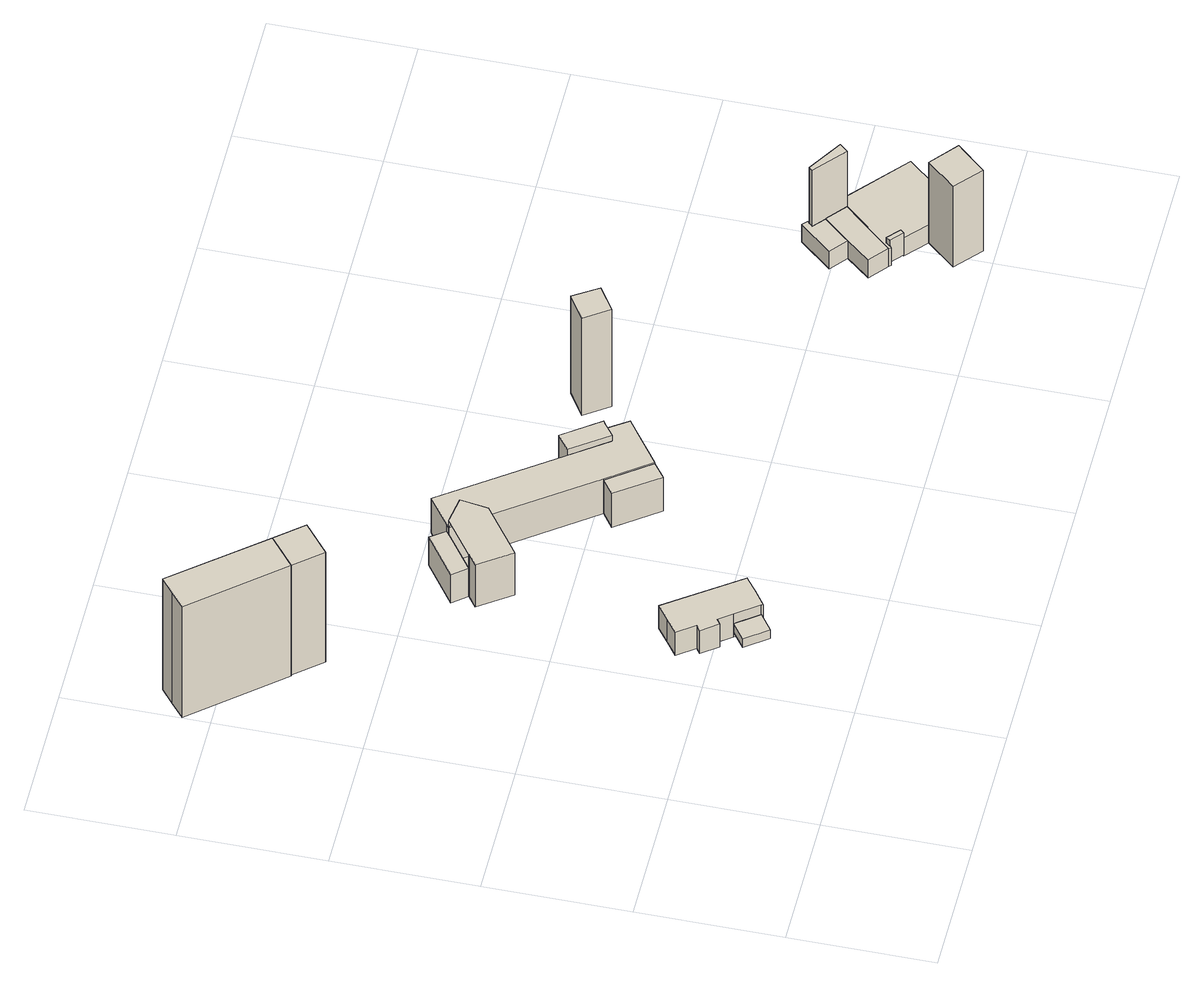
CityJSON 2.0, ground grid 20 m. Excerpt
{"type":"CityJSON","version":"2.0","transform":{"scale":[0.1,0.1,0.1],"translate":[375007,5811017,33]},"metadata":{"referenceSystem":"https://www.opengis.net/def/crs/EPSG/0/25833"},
"CityObjects":{
"building1":{"type":"Building","attributes":{"Gemeindeschluessel":"11000006","BezugspunktDach":"2200","function":"31001_2010","measuredHeight":21.9,"storeysAboveGround":1},"address":[{"country":"Germany","locality":"Berlin","thoroughfareNumber":"72 (3)","thoroughfareName":"Am Großen Wannsee"}],"geometry":[{"type":"Solid","lod":"1","boundaries":[[[[0,1,2,3,4]],[[5,6,7,8,9]],[[5,9,4,3]],[[6,5,3,2]],[[7,6,2,1]],[[8,7,1,0]],[[9,8,0,4]]]]}]},
"building2":{"type":"Building","attributes":{"Gemeindeschluessel":"11000006","BezugspunktDach":"2200","function":"31001_2010","measuredHeight":1.65,"storeysAboveGround":1},"address":[{"country":"Germany","locality":"Berlin","thoroughfareNumber":"76 (1)","thoroughfareName":"Am Großen Wannsee"}],"geometry":[{"type":"Solid","lod":"1","boundaries":[[[[10,11,12,13]],[[14,15,16,17]],[[14,17,13,12]],[[15,14,12,11]],[[16,15,11,10]],[[17,16,10,13]]]]}]},
"building3":{"type":"Building","attributes":{"Gemeindeschluessel":"11000006","BezugspunktDach":"2200","function":"31001_2010","measuredHeight":6.67,"storeysAboveGround":1},"address":[{"country":"Germany","locality":"Berlin","thoroughfareNumber":"76","thoroughfareName":"Am Großen Wannsee"}],"geometry":[{"type":"Solid","lod":"1","boundaries":[[[[18,19,20,21,22,23,24,25,26,27,28,29,30]],[[31,32,33,34,35,36,37,38,39,40,41,42,43]],[[31,43,30,29]],[[32,31,29,28]],[[33,32,28,27]],[[34,33,27,26]],[[35,34,26,25]],[[36,35,25,24]],[[37,36,24,23]],[[38,37,23,22]],[[39,38,22,21]],[[40,39,21,20]],[[41,40,20,19]],[[42,41,19,18]],[[43,42,18,30]]]]}]},
"building4":{"type":"Building","attributes":{"Gemeindeschluessel":"11000006","BezugspunktDach":"2200","function":"51009_1610","measuredHeight":21.71,"storeysAboveGround":0},"address":[{"country":"Germany","locality":"Berlin"}],"geometry":[{"type":"Solid","lod":"1","boundaries":[[[[44,45,1,46,0]],[[47,48,49,50,51]],[[47,51,0,46]],[[48,47,46,1]],[[49,48,1,45]],[[50,49,45,44]],[[51,50,44,0]]]]}]},
"building5":{"type":"Building","attributes":{"Gemeindeschluessel":"11000006","function":"31001_1010"},"address":[{"country":"Germany","locality":"Berlin","thoroughfareNumber":"72","thoroughfareName":"Am Großen Wannsee"}],"children":["building5-1","building5-2","building5-3","building5-4"]},
"building5-1":{"type":"BuildingPart","attributes":{"BezugspunktDach":"2200","measuredHeight":9.6,"storeysAboveGround":1},"parents":["building5"],"geometry":[{"type":"MultiSurface","lod":"1","boundaries":[[[52,53,54,55,56,57,58,59,60,61,62,63]],[[64,65,66,67,68,69,70,71,72,73,74,75]],[[64,76,77,63,62]],[[65,64,62,61]],[[66,65,61,60]],[[67,66,60,59]],[[68,67,59,58]],[[69,68,58,57]],[[70,69,57,56]],[[71,70,56,55]],[[72,71,55,54]],[[73,78,79,72,54,53]],[[74,73,53,52]],[[75,74,52,63]],[[77,76,64,75]],[[72,79,78,73]]]}]},
"building5-2":{"type":"BuildingPart","attributes":{"BezugspunktDach":"2200","measuredHeight":9.6,"storeysAboveGround":1},"parents":["building5"],"geometry":[{"type":"MultiSurface","lod":"1","boundaries":[[[80,81,82,83,84,85,86]],[[87,88,75,89,74,90,91]],[[87,91,86,85]],[[88,87,85,84]],[[89,75,83,82]],[[74,89,82,81]],[[90,74,81,80]],[[91,90,80,86]]]}]},
"building5-3":{"type":"BuildingPart","attributes":{"BezugspunktDach":"2200","measuredHeight":5.28,"storeysAboveGround":1},"parents":["building5"],"geometry":[{"type":"MultiSurface","lod":"1","boundaries":[[[92,76,93,94]],[[95,64,88,96]],[[95,96,94,93]],[[64,95,93,76]],[[96,88,92,94]],[[77,75,64,76]],[[88,75,77,92]]]}]},
"building5-4":{"type":"BuildingPart","attributes":{"BezugspunktDach":"2200","measuredHeight":6.34,"storeysAboveGround":1},"parents":["building5"],"geometry":[{"type":"Solid","lod":"1","boundaries":[[[[97,79,78,98]],[[73,72,99,100]],[[73,100,98,78]],[[99,72,79,97]],[[100,99,97,98]],[[72,73,78,79]]]]}]},
"building6":{"type":"Building","attributes":{"Gemeindeschluessel":"11000006","BezugspunktDach":"2200","function":"31001_2010","measuredHeight":6.85,"storeysAboveGround":1},"address":[{"country":"Germany","locality":"Berlin","thoroughfareNumber":"72 (1)","thoroughfareName":"Am Großen Wannsee"}],"geometry":[{"type":"Solid","lod":"1","boundaries":[[[[101,102,103,104,105,106]],[[107,108,109,110,111,112]],[[107,112,106,105]],[[108,107,105,104]],[[109,108,104,103]],[[110,109,103,102]],[[111,110,102,101]],[[112,111,101,106]]]]}]},
"building7":{"type":"Building","attributes":{"Gemeindeschluessel":"11000006","BezugspunktDach":"2200","function":"31001_2010","measuredHeight":18.45,"storeysAboveGround":1},"address":[{"country":"Germany","locality":"Berlin","thoroughfareNumber":"72 (2)","thoroughfareName":"Am Großen Wannsee"}],"geometry":[{"type":"Solid","lod":"1","boundaries":[[[[113,114,115,116]],[[117,118,119,120]],[[117,120,116,115]],[[118,117,115,114]],[[119,118,114,113]],[[120,119,113,116]]]]}]},
"building8":{"type":"Building","attributes":{"Gemeindeschluessel":"11000006","BezugspunktDach":"2200","function":"51009_1610","measuredHeight":4.17,"storeysAboveGround":0},"address":[{"country":"Germany","locality":"Berlin"}],"geometry":[{"type":"Solid","lod":"1","boundaries":[[[[121,122,123,124]],[[125,126,127,128]],[[125,128,124,123]],[[126,125,123,122]],[[127,126,122,121]],[[128,127,121,124]]]]}]},
"building9":{"type":"Building","attributes":{"Gemeindeschluessel":"11000006","function":"31001_1010"},"address":[{"country":"Germany","locality":"Berlin","thoroughfareNumber":"70 (1)","thoroughfareName":"Am Großen Wannsee"}],"children":["building9-1","building9-2","building9-3","building9-4"]},
"building9-1":{"type":"BuildingPart","attributes":{"BezugspunktDach":"2200","measuredHeight":16.14,"storeysAboveGround":1},"parents":["building9"],"geometry":[{"type":"MultiSurface","lod":"1","boundaries":[[[129,130,131,132]],[[133,134,135,136]],[[133,136,132,131]],[[137,138,131,130]],[[135,134,130,129]],[[136,135,129,132]],[[134,133,138,137]]]}]},
"building9-2":{"type":"BuildingPart","attributes":{"BezugspunktDach":"2200","measuredHeight":3.38,"storeysAboveGround":1},"parents":["building9"],"geometry":[{"type":"Solid","lod":"1","boundaries":[[[[139,140,141,142,143,138,137,144,145,146,147]],[[148,149,150,134,133,151,152,153,154,155,156]],[[149,148,146,145]],[[150,149,145,144]],[[134,150,144,137]],[[151,133,138,143]],[[152,151,143,142]],[[153,152,142,141]],[[154,153,141,140]],[[155,154,140,139]],[[156,155,139,147]],[[156,147,146,148]],[[133,134,137,138]]]]}]},
"building9-3":{"type":"BuildingPart","attributes":{"BezugspunktDach":"2200","measuredHeight":3.39,"storeysAboveGround":1},"parents":["building9"],"geometry":[{"type":"MultiSurface","lod":"1","boundaries":[[[147,146,157,158,159]],[[160,161,148,156,162]],[[160,162,159,158]],[[163,164,158,157]],[[148,161,157,146]],[[162,156,147,159]],[[161,160,164,163]],[[156,148,146,147]]]}]},
"building9-4":{"type":"BuildingPart","attributes":{"BezugspunktDach":"2200","measuredHeight":3.23,"storeysAboveGround":1},"parents":["building9"],"geometry":[{"type":"Solid","lod":"1","boundaries":[[[[164,163,165,166,167,168,169]],[[170,171,172,173,161,160,174]],[[170,174,169,168]],[[171,170,168,167]],[[172,171,167,166]],[[173,172,166,165]],[[161,173,165,163]],[[174,160,164,169]],[[160,161,163,164]]]]}]},
"building10":{"type":"Building","attributes":{"Gemeindeschluessel":"11000006","BezugspunktDach":"2200","function":"51009_1610","measuredHeight":13.75,"storeysAboveGround":0},"address":[{"country":"Germany","locality":"Berlin"}],"geometry":[{"type":"Solid","lod":"1","boundaries":[[[[175,176,177,178]],[[179,180,181,182]],[[179,182,178,177]],[[180,179,177,176]],[[181,180,176,175]],[[182,181,175,178]]]]}]}
},
"vertices":[
[102,718,216],[143,752,216],[43,873,216],[22,856,216],[1,838,216],[22,856,6],[43,873,6],[143,752,6],[102,718,6],[1,838,6],
[272,127,56],[295,144,56],[272,175,56],[249,158,56],[272,175,39],[295,144,39],[272,127,39],[249,158,39],
[242,217,74],[234,211,74],[251,189,74],[258,194,74],[272,175,74],[295,144,74],[296,142,74],[317,157,74],[335,171,74],[337,172,74],[265,272,74],[244,256,74],[224,241,74],[244,256,31],[265,272,31],[337,172,31],[335,171,31],[317,157,31],[296,142,31],[295,144,31],[272,175,31],[258,194,31],[251,189,31],[234,211,31],[242,217,31],[224,241,31],
[134,680,216],[175,714,216],[123,735,216],[123,735,8],[143,752,8],[175,714,8],[134,680,8],[102,718,8],
[372,520,71],[467,390,71],[509,333,71],[554,366,71],[572,379,71],[552,408,71],[551,408,71],[533,394,71],[496,445,71],[385,598,71],[345,569,71],[340,565,71],[345,569,5],[385,598,5],[496,445,5],[533,394,5],[551,408,5],[552,408,5],[572,379,5],[554,366,5],[509,333,5],[467,390,5],[372,520,5],[340,565,5],[345,569,58],[340,565,58],[467,390,69],[509,333,69],
[304,470,85],[372,520,85],[378,559,85],[340,565,85],[288,527,85],[288,526,85],[272,515,85],[288,526,5],[288,527,5],[378,559,5],[304,470,5],[272,515,5],
[288,527,58],[330,589,58],[272,547,58],[330,589,5],[272,547,5],
[488,317,69],[446,375,69],[488,317,5],[446,375,5],
[533,394,82],[551,408,82],[552,408,82],[555,410,82],[518,461,82],[496,445,82],[518,461,14],[555,410,14],[552,408,14],[551,408,14],[533,394,14],[496,445,14],
[631,417,211],[664,439,211],[642,473,211],[607,451,211],[642,473,27],[664,439,27],[631,417,27],[607,451,27],
[947,105,95],[951,110,95],[934,125,95],[930,120,95],[934,125,53],[951,110,53],[947,105,53],[930,120,53],
[978,8,204],[1013,48,204],[976,79,204],[942,39,204],[976,79,51],[1013,48,51],[978,8,51],[942,39,51],[1013,48,85],[976,79,85],
[927,117,85],[930,120,85],[934,125,85],[951,110,85],[947,105,85],[1079,126,85],[994,199,85],[984,188,85],[925,120,85],[984,188,51],[994,199,51],[1079,126,51],[947,105,51],[951,110,51],[934,125,51],[930,120,51],[927,117,51],[925,120,51],
[958,210,85],[927,174,85],[900,141,85],[927,174,51],[958,210,51],[900,141,51],[958,210,84],[927,174,84],
[942,224,84],[946,229,84],[949,232,84],[942,238,84],[904,193,84],[942,238,51],[949,232,51],[946,229,51],[942,224,51],[904,193,51],
[984,188,190],[994,199,190],[946,229,190],[942,224,190],[946,229,53],[994,199,53],[984,188,53],[942,224,53]
]}
